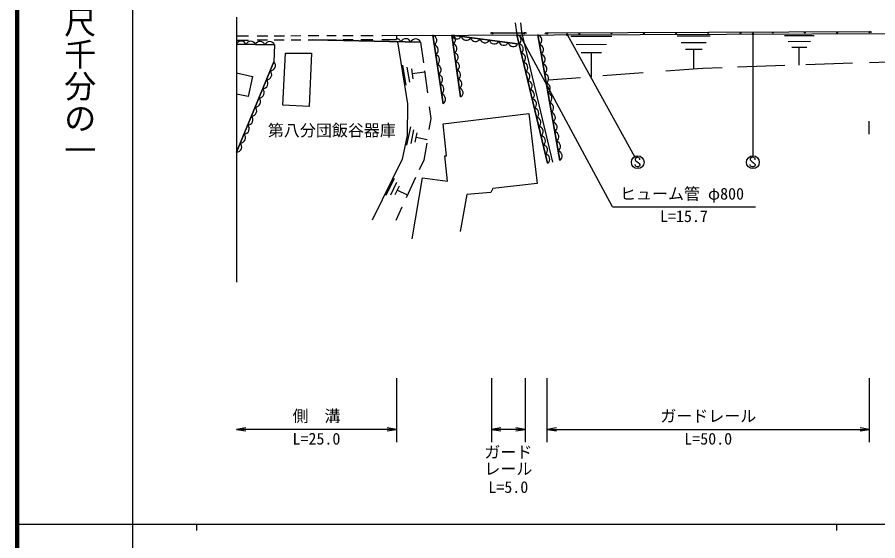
# Model space of a CAD drawing. Units: millimetres, scale not verified. Extents: x 40000 to 680000, y 20000 to 380000.
# Drawn here: x 40000 to 174476, y 202409 to 284260 of the extents above; entities that cross this region are included whole.
import ezdxf
from ezdxf.enums import TextEntityAlignment as Align

# ---------------------------------------------------------------- set-up
doc = ezdxf.new("R2010")
doc.units = ezdxf.units.MM
doc.header["$LTSCALE"] = 1000
for name, color, linetype, lineweight in [('M-BGD', 7, 'Continuous', 25), ('M-BMK-SRVR', 3, 'Continuous', 25), ('M-STR-HTXT', 7, 'Continuous', 13), ('M-STR-STR3', 7, 'Continuous', 25), ('M-STR-STRC', 7, 'Continuous', 25), ('M-TTL', 2, 'Continuous', 140), ('M-TTL-BAND', 7, 'Continuous', 25)]:
    doc.layers.add(name, color=color, linetype=linetype, lineweight=lineweight)
doc.styles.add('@ＭＳ ゴシック', font='')
doc.styles.add('ＭＳ ゴシック', font='')
doc.styles.get('@ＭＳ ゴシック').set_extended_font_data('@MS Gothic')
doc.styles.get('ＭＳ ゴシック').set_extended_font_data('MS Gothic')

# ---------------------------------------------------------------- blocks, each defined once
blk = doc.blocks.new('filled_dot')
at = {"color": 0, "linetype": 'Continuous', "lineweight": -2, "const_width": 1.25}
blk.add_lwpolyline([(-0.625, 0, 1), (0.625, 0, 1)], format="xyb", close=True, dxfattribs=at)
blk = doc.blocks.new('open_arrow')
at = {"color": 0, "linetype": 'Continuous', "lineweight": -2}
blk.add_lwpolyline([(7.5, 1.25), (0, 0), (7.5, -1.25)], dxfattribs=at)

msp = doc.modelspace()

# ---------------------------------------------------------------- linework, layer by layer
at = {"layer": 'M-BGD'}
for p, q in [((117817, 283360), (118064, 281502)), ((118621, 283384), (118871, 281505)), ((74269, 281338), (76148, 281345)), ((77473, 281350), (79165, 281356)), ((80142, 281360), (80295, 281360)), ((80295, 281360), (81754, 281366)), ((82759, 281369), (84298, 281375)), ((85479, 281380), (87120, 281386)), ((88390, 281390), (88805, 281392)), ((88805, 281392), (89843, 281396)), ((90900, 281400), (92515, 281406)), ((93677, 281410), (95600, 281417)), ((97002, 281423), (97088, 281423)), ((97088, 281423), (236802, 281947)), ((99269, 281431), (99269, 280781)), ((104947, 281452), (106535, 270726)), ((106535, 270726), (104947, 281452)), ((107922, 281464), (109275, 271792)), ((118195, 280073), (107922, 281464)), ((109275, 271792), (107922, 281464)), ((107922, 281464), (118195, 280073)), ((114280, 281841), (119213, 281841)), ((118064, 281502), (122888, 261430)), ((122888, 261430), (118064, 281502)), ((118842, 281689), (123666, 261617)), ((121332, 281514), (124790, 261837)), ((124790, 261837), (121332, 281514)), ((122803, 281819), (173169, 282008)), ((126526, 281282), (132896, 281312)), ((143106, 281342), (148306, 281362)), ((159876, 281412), (164526, 281422)), ((74269, 280688), (76137, 280695)), ((74269, 280046), (80198, 279928)), ((80198, 279928), (74269, 280046)), ((77512, 280700), (79125, 280706)), ((80198, 279928), (80121, 277287)), ((80156, 280710), (81740, 280716)), ((82798, 280719), (84329, 280725)), ((85466, 280729), (87133, 280736)), ((86122, 280709), (103034, 280346)), ((103034, 280346), (86122, 280709)), ((88376, 280740), (89860, 280746)), ((90944, 280750), (92499, 280756)), ((93698, 280760), (95577, 280767)), ((96982, 280773), (99269, 280781)), ((99425, 280424), (100976, 270727)), ((103034, 280346), (103467, 277129)), ((127326, 280012), (132106, 280032)), ((143766, 280312), (147666, 280322)), ((160466, 280482), (163946, 280492)), ((81527, 270496), (81946, 278650)), ((81946, 278650), (86005, 278650)), ((86005, 278650), (85625, 270327)), ((128126, 278742), (131316, 278752)), ((129736, 274932), (129726, 278752)), ((144416, 279272), (147016, 279282)), ((145726, 276152), (145716, 279282)), ((161046, 279552), (163366, 279562)), ((162216, 276772), (162206, 279562)), ((80121, 277287), (74269, 263167)), ((74269, 263167), (80121, 277287)), ((170505, 277057), (163242, 276809)), ((180733, 277406), (173161, 277148)), ((100766, 273622), (100266, 276762)), ((101336, 274112), (100956, 276472)), ((101896, 274602), (101646, 276172)), ((103656, 275692), (101776, 275392)), ((103633, 275902), (104097, 272456)), ((147077, 276257), (141370, 275822)), ((150137, 276362), (147077, 276257)), ((159965, 276697), (152541, 276444)), ((74269, 275585), (76753, 274974)), ((76753, 274974), (76077, 271890)), ((128021, 274804), (123004, 274422)), ((137805, 275550), (131531, 275072)), ((76077, 271890), (74269, 272212)), ((85625, 270327), (81527, 270496)), ((100976, 270727), (100949, 265754)), ((104397, 270233), (104642, 268414)), ((106572, 267575), (119962, 269221)), ((119962, 269221), (121250, 258250)), ((104642, 268414), (104345, 266683)), ((173110, 265995), (173110, 267995)), ((100876, 264252), (101496, 267132)), ((101536, 264492), (101996, 266652)), ((107106, 262607), (106572, 267575)), ((100949, 265754), (100161, 262058)), ((102186, 264722), (102496, 266162)), ((104066, 265072), (102346, 265442)), ((103988, 264594), (103530, 261922)), ((107230, 258642), (106819, 262615)), ((106819, 262615), (107106, 262607)), ((100161, 262058), (95487, 252547)), ((103530, 261922), (102834, 260423)), ((97666, 256422), (98976, 259082)), ((98366, 256492), (99346, 258492)), ((102261, 259186), (100790, 256016)), ((101704, 249600), (103348, 259144)), ((103348, 259144), (107230, 258642)), ((121250, 258250), (114309, 257501)), ((99056, 256562), (99716, 257892)), ((100986, 256442), (99386, 257232)), ((113984, 256877), (110264, 256553)), ((114309, 257501), (113984, 256877)), ((110264, 256553), (109215, 250735)), ((100119, 254571), (99155, 252493))]:
    msp.add_line(p, q, dxfattribs=at)
for centre, radius, start, end in [((104715, 280635), 850, 302.73045, 74.11094), ((107784, 280740), 737, 296.70221, 79.22934), ((108696, 281660), 798, 194.23481, 330.34382), ((110163, 281461), 798, 194.23481, 330.34382), ((111631, 281263), 798, 194.23481, 330.34382), ((114280, 281341), 500, 90, 135), ((114280, 281841), 150, 180, 0), ((117951, 280716), 794, 305.225, 81.80518), ((119213, 281841), 150, 180, 0), ((119213, 281341), 500, 45, 90), ((121129, 280698), 840, 303.86319, 76.07352), ((122805, 281319), 500, 90.2147, 135.2147), ((122803, 281819), 150, 180.2147, 0.2147), ((127839, 281838), 150, 180.2147, 0.2147), ((132876, 281857), 150, 180.2147, 0.2147), ((137913, 281876), 150, 180.2147, 0.2147), ((142949, 281895), 150, 180.2147, 0.2147), ((147986, 281914), 150, 180.2147, 0.2147), ((153022, 281933), 150, 180.2147, 0.2147), ((158059, 281951), 150, 180.2147, 0.2147), ((163095, 281970), 150, 180.2147, 0.2147), ((168132, 281989), 150, 180.2147, 0.2147), ((173169, 282008), 150, 180.2147, 0.2147), ((173171, 281508), 500, 45.2147, 90.2147), ((75004, 279732), 799, 20.85465, 156.869), ((76486, 279702), 799, 20.85465, 156.869), ((77968, 279673), 799, 20.85465, 156.869), ((79451, 279643), 799, 20.85465, 156.869), ((99183, 280088), 841, 22.69992, 84.09475), ((100720, 280055), 841, 22.69992, 154.83991), ((102258, 280022), 841, 22.69992, 154.83991), ((104942, 279103), 850, 302.73045, 74.11094), ((107978, 279358), 737, 296.70221, 79.22934), ((113099, 281064), 798, 194.23481, 330.34382), ((114566, 280865), 798, 194.23481, 330.34382), ((116034, 280666), 798, 194.23481, 330.34382), ((117502, 280468), 798, 194.23481, 330.34382), ((118295, 279283), 794, 305.225, 81.80518), ((121395, 279185), 840, 303.86319, 76.07352), ((105168, 277570), 850, 302.73045, 74.11094), ((108171, 277977), 737, 296.70221, 79.22934), ((118640, 277849), 794, 305.225, 81.80518), ((121661, 277671), 840, 303.86319, 76.07352), ((79520, 276709), 834, 271.09782, 43.88018), ((108364, 276595), 737, 296.70221, 79.22934), ((118985, 276415), 794, 305.225, 81.80518), ((78935, 275297), 834, 271.09782, 43.88018), ((105395, 276038), 850, 302.73045, 74.11094), ((108558, 275213), 737, 296.70221, 79.22934), ((119329, 274982), 794, 305.225, 81.80518), ((121927, 276157), 840, 303.86319, 76.07352), ((78349, 273885), 834, 271.09782, 43.88018), ((105622, 274506), 850, 302.73045, 74.11094), ((108751, 273832), 737, 296.70221, 79.22934), ((119674, 273548), 794, 305.225, 81.80518), ((122193, 274644), 840, 303.86319, 76.07352), ((77764, 272473), 834, 271.09782, 43.88018), ((105849, 272973), 850, 302.73045, 74.11094), ((108944, 272450), 737, 296.70221, 79.22934), ((122460, 273130), 840, 303.86319, 76.07352), ((106076, 271441), 850, 302.73045, 74.11094), ((120018, 272114), 794, 305.225, 81.80518), ((122726, 271617), 840, 303.86319, 76.07352), ((77179, 271061), 834, 271.09782, 43.88018), ((120363, 270681), 794, 305.225, 81.80518), ((122992, 270103), 840, 303.86319, 76.07352), ((76594, 269649), 834, 271.09782, 43.88018), ((120708, 269247), 794, 305.225, 81.80518), ((123258, 268590), 840, 303.86319, 76.07352), ((76009, 268237), 834, 271.09782, 43.88018), ((121052, 267813), 794, 305.225, 81.80518), ((123524, 267076), 840, 303.86319, 76.07352), ((75424, 266825), 834, 271.09782, 43.88018), ((121397, 266380), 794, 305.225, 81.80518), ((123790, 265562), 840, 303.86319, 76.07352), ((74838, 265413), 834, 271.09782, 43.88018), ((121741, 264946), 794, 305.225, 81.80518), ((74253, 264001), 834, 271.09782, 43.88018), ((122086, 263512), 794, 305.225, 81.80518), ((124056, 264049), 840, 303.86319, 76.07352), ((122430, 262079), 794, 305.225, 81.80518), ((124322, 262535), 840, 303.86319, 76.07352)]:
    msp.add_arc(centre, radius, start, end, dxfattribs=at)
at = {"layer": 'M-BMK-SRVR'}
msp.add_line((74269, 284245), (74269, 242814), dxfattribs=at)
at = {"layer": 'M-STR-STR3'}
for p, q in [((133026, 254625), (118549, 281503)), ((133026, 254625), (155363, 254625)), ((99269, 227818), (99269, 217818)), ((114131, 227818), (114131, 217818)), ((119362, 227818), (119362, 217818)), ((122803, 217818), (122803, 227818)), ((173169, 217818), (173169, 227818)), ((99269, 219818), (74269, 219818)), ((119362, 219818), (114131, 219818)), ((122803, 219818), (173169, 219818))]:
    msp.add_line(p, q, dxfattribs=at)
at = {"layer": 'M-STR-STRC'}
for p, q in [((125922, 281531), (136481, 262467)), ((154971, 281640), (154958, 262592)), ((136682, 262289), (136558, 262105)), ((136874, 262355), (136682, 262289)), ((136995, 262352), (136874, 262355)), ((137246, 262234), (136995, 262352)), ((137309, 262102), (137246, 262234)), ((154674, 262289), (154550, 262105)), ((154866, 262355), (154674, 262289)), ((154988, 262352), (154866, 262355)), ((155238, 262234), (154988, 262352)), ((155301, 262102), (155238, 262234)), ((136558, 262105), (136561, 261973)), ((136561, 261125), (136558, 261246)), ((136561, 261973), (136624, 261844)), ((136600, 261023), (136561, 261125)), ((136685, 260912), (136600, 261023)), ((136624, 261844), (136880, 261663)), ((136872, 260851), (136685, 260912)), ((136880, 261663), (137009, 261531)), ((137009, 261531), (137188, 261415)), ((137248, 260973), (137106, 260880)), ((137188, 261415), (137314, 261215)), ((137309, 261104), (137248, 260973)), ((137309, 261973), (137309, 262102)), ((137314, 261215), (137309, 261104)), ((154550, 262105), (154553, 261973)), ((154553, 261125), (154550, 261246)), ((154553, 261973), (154616, 261844)), ((154593, 261023), (154553, 261125)), ((154677, 260912), (154593, 261023)), ((154616, 261844), (154872, 261663)), ((154864, 260851), (154677, 260912)), ((154872, 261663), (155001, 261531)), ((155001, 261531), (155180, 261415)), ((155240, 260973), (155098, 260880)), ((155180, 261415), (155306, 261215)), ((155301, 261104), (155240, 260973)), ((155301, 261973), (155301, 262102)), ((155306, 261215), (155301, 261104)), ((137006, 260851), (136872, 260851)), ((137106, 260880), (137006, 260851)), ((154998, 260851), (154864, 260851)), ((155098, 260880), (154998, 260851))]:
    msp.add_line(p, q, dxfattribs=at)
for centre in [(136966, 261592), (154958, 261592)]:
    msp.add_circle(centre, 1000, dxfattribs=at)
at = {"layer": 'M-TTL'}
msp.add_line((40000, 380000), (40000, 20000), dxfattribs=at)
at = {"layer": 'M-TTL-BAND'}
for p, q in [((58000, 370000), (58000, 20000)), ((40000, 205000), (579000, 205000)), ((68000, 205000), (68000, 204000)), ((168000, 205000), (168000, 204000))]:
    msp.add_line(p, q, dxfattribs=at)

# ---------------------------------------------------------------- block references
at = {"layer": 'M-STR-STR3', "xscale": 193, "yscale": 193}
for p in [(74269, 219818), (114131, 219818), (122803, 219818)]:
    msp.add_blockref('open_arrow', p, dxfattribs=at)
at = {"layer": 'M-STR-STR3', "xscale": 193, "yscale": 193, "rotation": 180}
for p in [(99269, 219818), (119362, 219818), (173169, 219818)]:
    msp.add_blockref('open_arrow', p, dxfattribs=at)
at = {"layer": 'M-STR-STRC', "xscale": 160, "yscale": 160}
for p, rotation in [((125922, 281531), 299), ((154971, 281640), 270)]:
    msp.add_blockref('filled_dot', p, dxfattribs=dict(at, rotation=rotation))

# ---------------------------------------------------------------- texts
at = {"layer": 'M-STR-HTXT', "style": 'ＭＳ ゴシック'}
msp.add_text('第八分団飯谷器庫', height=1833, dxfattribs=at).set_placement((79167, 265105), align=Align.BOTTOM_LEFT)
at = {"layer": 'M-STR-STR3', "style": 'ＭＳ ゴシック'}
for s, p in [('ヒューム管 φ800', (134194, 255199)), ('L=15.7', (140444, 251686)), ('側\u3000溝', (83019, 220448)), ('ガードレール', (140486, 220448)), ('L=25.0', (83019, 216901)), ('L=50.0', (144236, 216901)), ('ガード', (112997, 214804)), ('レール', (112997, 212198)), ('L=5.0', (113622, 209341))]:
    msp.add_text(s, height=1833, dxfattribs=at).set_placement(p, align=Align.BOTTOM_LEFT)
at = {"layer": 'M-TTL-BAND', "style": '@ＭＳ ゴシック'}
msp.add_text('縮尺千分の一', height=3666, rotation=270, dxfattribs=at).set_placement((49777, 261030), align=Align.MIDDLE_RIGHT)

doc.saveas('drawing.dxf')
